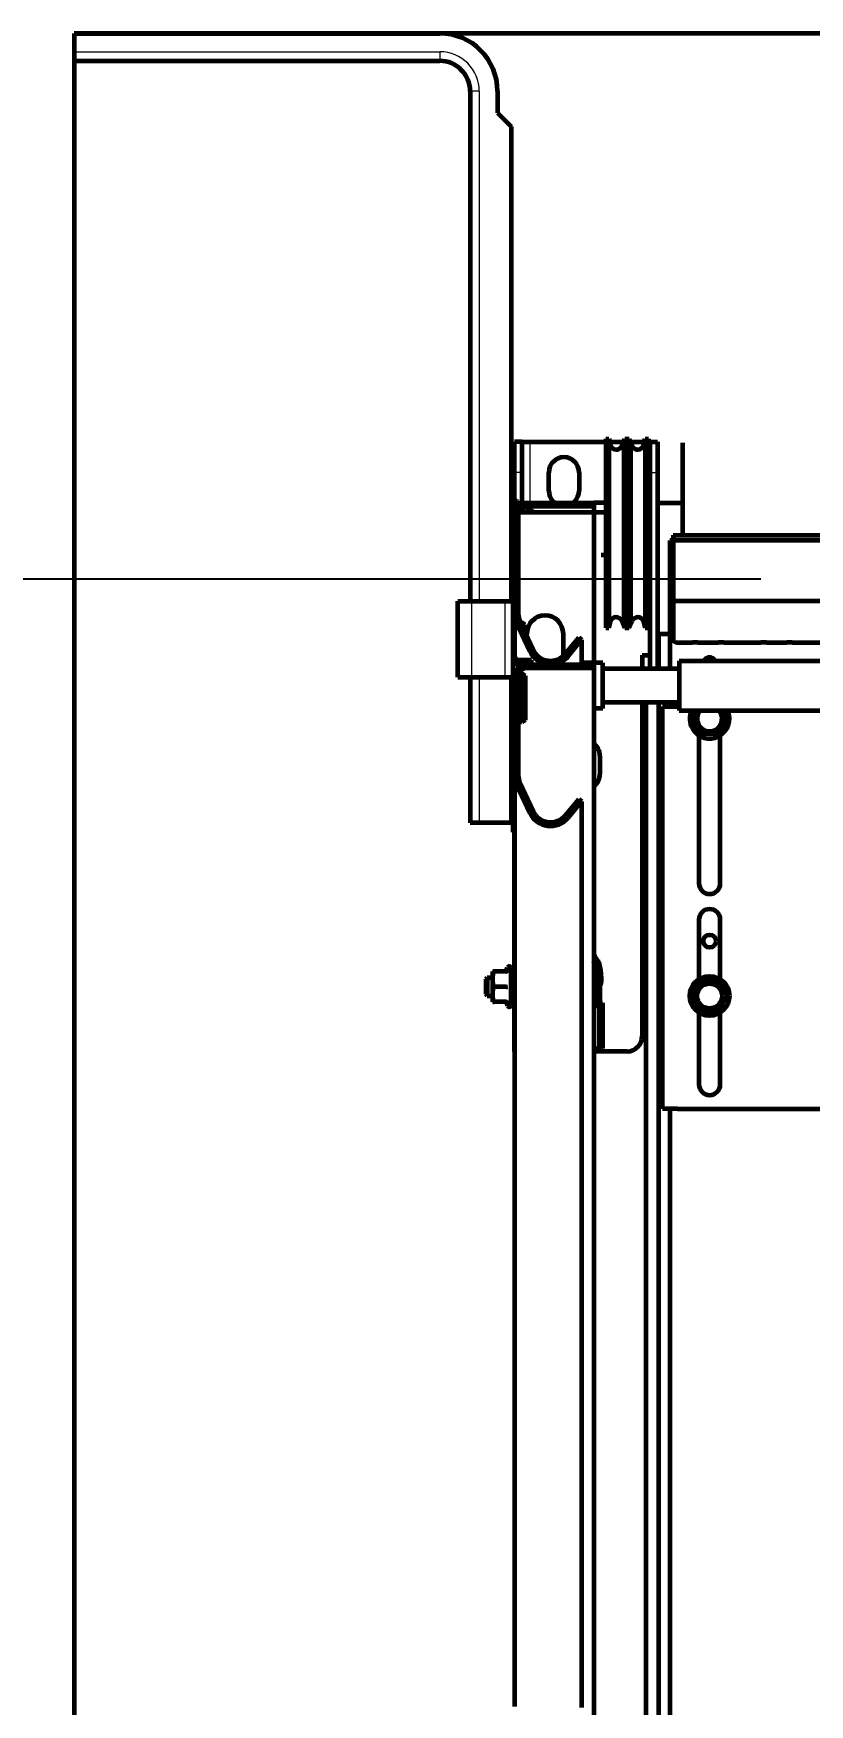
# Model space of a CAD drawing. Header units: millimetres. Extents: x 0 to 840, y 0 to 594.
# Drawn here: x 50.47 to 67.46, y 523.9 to 560.46 of the extents above; entities that cross this region are included whole.
import ezdxf

# ---------------------------------------------------------------- set-up
doc = ezdxf.new("R2010")
doc.units = ezdxf.units.MM
doc.linetypes.add('K5LT_BASIC', pattern=[0])
doc.linetypes.add('K5LT_THIN', pattern=[0])
doc.layers.add('Системный слой', color=7, linetype='Continuous')
doc.styles.add('KDIMTEXTSTYLE', font='GOST_AU.SHX', dxfattribs={"width": 0.96, "oblique": 15, "height": 5})
doc.dimstyles.new('KDIMSTYLE (0.07)', dxfattribs={"dimtxt": 5, "dimasz": 1, "dimexe": 2, "dimexo": 0, "dimgap": 1, "dimtad": 1, "dimlfac": 15, "dimtxsty": 'KDIMTEXTSTYLE', "dimsah": 1, "dimcen": 0, "dimdle": 1, "dimadec": 0, "dimazin": 0, "dimtfac": 0.667, "dimtmove": 0, "dimatfit": 3, "dimfxl": 1, "dimtvp": 1, "dimtolj": 1, "dimtzin": 0, "dimarcsym": 0})

# ---------------------------------------------------------------- blocks, each defined once
blk = doc.blocks.new('U0')
at = {"layer": 'Системный слой', "color": 5, "linetype": 'K5LT_BASIC', "lineweight": 60, "true_color": 0x0000ff}
for p, q in [((246.109, 560.464), (51.363, 560.464)), ((51.363, 560.464), (51.363, 411.478))]:
    blk.add_line(p, q, dxfattribs=at)
blk = doc.blocks.new('KDIMARROW_01')
at = {"layer": 'Системный слой'}
blk.add_hatch(color=0, dxfattribs=at).paths.add_polyline_path([(0, 0), (-5, 0.658), (-4.5, 0), (-5, -0.658)])
at = {"layer": 'Системный слой', "color": 0, "linetype": 'K5LT_THIN', "lineweight": 18}
for p, q in [((-4.5, 0), (-5, 0.658)), ((-5, 0.658), (0, 0)), ((0, 0), (-5, -0.658)), ((-5, -0.658), (-4.5, 0)), ((0, 0), (-1, 0))]:
    blk.add_line(p, q, dxfattribs=at)

msp = doc.modelspace()

# ---------------------------------------------------------------- linework, layer by layer
at = {"layer": 'Системный слой', "color": 5, "linetype": 'K5LT_BASIC', "lineweight": 60, "true_color": 0x0000ff}
for p, q in [((51.36305, 560.46446), (51.36305, 560.06446)), ((51.36305, 560.46446), (59.36305, 560.46446)), ((51.36305, 560.06446), (51.36305, 559.86446)), ((51.36305, 559.86446), (59.36305, 559.86446)), ((60.02971, 559.19779), (60.02971, 551.11693)), ((60.02971, 559.19779), (60.02971, 551.11693)), ((60.62971, 559.19779), (60.62971, 558.72629)), ((60.62971, 558.72629), (60.92971, 558.42629)), ((60.92971, 558.42629), (60.92971, 551.27203)), ((61.00305, 550.85986), (61.00305, 551.52653)), ((61.16971, 551.52653), (61.00305, 551.52653)), ((61.16971, 550.85986), (61.16971, 551.52653)), ((61.16971, 551.52653), (61.33638, 551.52653)), ((61.33638, 551.52653), (62.99571, 551.52653)), ((62.99571, 551.59319), (63.06218, 551.59319)), ((62.99571, 551.59319), (62.99571, 550.81208)), ((63.06218, 551.59319), (63.10072, 551.45664)), ((63.06218, 551.59319), (63.06218, 550.82138)), ((63.08099, 551.52653), (63.38597, 551.52653)), ((63.35291, 551.44352), (63.41253, 551.59319)), ((63.41253, 551.59319), (63.51222, 551.59319)), ((63.41253, 551.59319), (63.41253, 550.86959)), ((63.51222, 551.59319), (63.57184, 551.44352)), ((63.51222, 551.59319), (63.51222, 550.88308)), ((63.53877, 551.52653), (63.79571, 551.52653)), ((63.79571, 551.52653), (63.84375, 551.52653)), ((63.82403, 551.45664), (63.86257, 551.59319)), ((63.86257, 551.59319), (63.92904, 551.59319)), ((63.86257, 551.59319), (63.86257, 550.9297)), ((63.92904, 551.59319), (63.92904, 550.93841)), ((63.92904, 551.52653), (63.96237, 551.52653)), ((63.96237, 551.52653), (64.12904, 551.52653)), ((63.96237, 551.52653), (63.96237, 550.94276)), ((64.12904, 551.52653), (64.12904, 550.96436)), ((64.68356, 551.11788), (64.68356, 551.50454)), ((60.02971, 551.11693), (60.02971, 548.04735)), ((60.02971, 551.11693), (60.02971, 548.04735)), ((60.92971, 551.27203), (60.92971, 548.04735)), ((60.96305, 550.98246), (60.96305, 550.55325)), ((64.68356, 550.97788), (64.68356, 551.11788)), ((64.68356, 549.48946), (64.68356, 550.97788)), ((60.96305, 550.64913), (60.92971, 550.64913)), ((61.00305, 550.19319), (61.00305, 550.85986)), ((61.16971, 550.19319), (61.16971, 550.85986)), ((61.74871, 550.62873), (61.74871, 550.85986)), ((61.74871, 550.45986), (61.74871, 550.62873)), ((62.41537, 550.85986), (62.41537, 550.72894)), ((62.41537, 550.72894), (62.41537, 550.45986)), ((62.99571, 550.81208), (62.99571, 547.45986)), ((63.06218, 550.82138), (63.06218, 547.45986)), ((63.41253, 550.86959), (63.41253, 547.45986)), ((63.51222, 550.88308), (63.51222, 547.45986)), ((63.86257, 550.9297), (63.86257, 547.45986)), ((63.92904, 550.93841), (63.92904, 547.45986)), ((63.96237, 550.94276), (63.96237, 550.85986)), ((63.96237, 550.85986), (63.96237, 548.83686)), ((64.12904, 550.96436), (64.12904, 550.85986)), ((64.12904, 550.85986), (64.12904, 546.56284)), ((60.92971, 550.23113), (60.99638, 550.23113)), ((60.99638, 549.96446), (60.92971, 549.96446)), ((60.96305, 549.93113), (60.96305, 543.53113)), ((60.99638, 550.23113), (61.05638, 550.23113)), ((60.99638, 550.03113), (60.99638, 549.93113)), ((61.00305, 550.19319), (61.16971, 550.19319)), ((61.00305, 550.19319), (61.00305, 546.68487)), ((61.02971, 550.14168), (61.02971, 550.20446)), ((61.03804, 550.23113), (61.04085, 550.23113)), ((61.04402, 550.23113), (61.04951, 550.23113)), ((61.05111, 550.23113), (61.05187, 550.23113)), ((61.05638, 550.23113), (61.05248, 550.23113)), ((61.05638, 550.23113), (61.06305, 550.23113)), ((61.08305, 549.92653), (61.08305, 547.76332)), ((61.08531, 550.23113), (61.0914, 550.23113)), ((61.09536, 549.99319), (62.99571, 549.99319)), ((61.16971, 550.17373), (61.16971, 550.19319)), ((61.16971, 550.19319), (61.26971, 550.19319)), ((61.26971, 550.19319), (62.73638, 550.19319)), ((62.73638, 550.11319), (61.26971, 550.11319)), ((61.33638, 550.05214), (61.41974, 549.99319)), ((62.73638, 550.19319), (62.73638, 550.11319)), ((62.99571, 550.19319), (62.73638, 550.19319)), ((62.73638, 550.11319), (62.73638, 549.67428)), ((64.12904, 550.19319), (64.66237, 550.19319)), ((60.92971, 549.86446), (60.96305, 549.86446)), ((62.73638, 549.67428), (62.73638, 549.38593)), ((62.73638, 549.38593), (62.73638, 546.74577)), ((64.41987, 549.3728), (64.40262, 549.3728)), ((64.40262, 549.3728), (64.40262, 547.3538)), ((64.41987, 549.3728), (64.4576, 549.3728)), ((64.42167, 549.37278), (64.41987, 549.3728)), ((64.43595, 549.17892), (64.43595, 549.36633)), ((64.43595, 549.17892), (64.43595, 547.86726)), ((64.46929, 549.48946), (148.73595, 549.48946)), ((64.46929, 549.48946), (64.46929, 549.36849)), ((64.46929, 549.36849), (64.46929, 548.04279)), ((148.73595, 549.36849), (64.46929, 549.36849)), ((62.90022, 549.05986), (62.99571, 549.05986)), ((63.96237, 548.83686), (63.96237, 548.50353)), ((63.96237, 548.50353), (63.96237, 547.19319)), ((59.76305, 546.38068), (59.76305, 548.04735)), ((59.76305, 548.04735), (60.06305, 548.04735)), ((60.06305, 548.04735), (60.79638, 548.04735)), ((60.79638, 548.04735), (60.96305, 548.04735)), ((148.73595, 548.04279), (64.46929, 548.04279)), ((64.46929, 548.04279), (64.46929, 547.78164)), ((64.43595, 547.85599), (64.43595, 547.86726)), ((64.43595, 547.85599), (64.43595, 547.60052)), ((64.46929, 547.78164), (64.46929, 547.51852)), ((61.33474, 546.94855), (61.04677, 547.56609)), ((61.11927, 547.5999), (61.40724, 546.98236)), ((61.13289, 547.5707), (61.15971, 547.5742)), ((61.23638, 547.5242), (61.15971, 547.5742)), ((61.15971, 547.5742), (61.15971, 547.51318)), ((61.23638, 547.5242), (61.23638, 547.34877)), ((61.23638, 547.40855), (61.24305, 547.40855)), ((61.23638, 547.408), (61.24305, 547.408)), ((61.23638, 547.40681), (61.24305, 547.40681)), ((61.23638, 547.40328), (61.24305, 547.40328)), ((61.23638, 547.40139), (61.24305, 547.40139)), ((61.23638, 547.39509), (61.24305, 547.39509)), ((61.23638, 547.37746), (61.24305, 547.37746)), ((61.24305, 547.408), (61.24305, 547.40855)), ((61.24305, 547.40681), (61.24305, 547.408)), ((61.24305, 547.40328), (61.24305, 547.40681)), ((61.24305, 547.40139), (61.24305, 547.40328)), ((61.24305, 547.39509), (61.24305, 547.40139)), ((61.24305, 547.39254), (61.24305, 547.39509)), ((61.24305, 547.39118), (61.24305, 547.39254)), ((61.24305, 547.37746), (61.24305, 547.39118)), ((61.24305, 547.33447), (61.24305, 547.37746)), ((61.26929, 547.2782), (61.26929, 547.32951)), ((62.06929, 546.84807), (62.06929, 547.32951)), ((62.99571, 547.45986), (63.06218, 547.45986)), ((63.06218, 547.45986), (63.10072, 547.59641)), ((63.35291, 547.60954), (63.41253, 547.45986)), ((63.41253, 547.45986), (63.51222, 547.45986)), ((63.51222, 547.45986), (63.57184, 547.60954)), ((63.82403, 547.59641), (63.86257, 547.45986)), ((63.86257, 547.45986), (63.92904, 547.45986)), ((63.96237, 547.50353), (63.96237, 546.56284)), ((64.15418, 547.32653), (64.15418, 546.56284)), ((64.15418, 547.32653), (64.40262, 547.32653)), ((64.40262, 547.3374), (64.40262, 547.3538)), ((64.43666, 547.3374), (64.40262, 547.3374)), ((64.40262, 547.3374), (64.40262, 546.56284)), ((64.43595, 547.45185), (64.43595, 547.60052)), ((64.43595, 547.3374), (64.43595, 547.3538)), ((64.43666, 547.3374), (64.43666, 547.2728)), ((64.46929, 547.51852), (64.46929, 547.2554)), ((62.10963, 546.88989), (62.40843, 547.24599)), ((62.46971, 547.19456), (62.17091, 546.83847)), ((62.40843, 547.24599), (62.46971, 547.19456)), ((62.46971, 547.19456), (62.46971, 546.80005)), ((64.46929, 547.2554), (64.46929, 547.18565)), ((64.57028, 547.13947), (64.89596, 547.13947)), ((64.96447, 547.13947), (64.89596, 547.13947)), ((65.01585, 547.13947), (64.96447, 547.13947)), ((65.01585, 547.13947), (65.4625, 547.13947)), ((65.51413, 547.13947), (65.4625, 547.13947)), ((65.58297, 547.13947), (65.51413, 547.13947)), ((65.58297, 547.13947), (66.39331, 547.13947)), ((66.46181, 547.13947), (66.39331, 547.13947)), ((66.5132, 547.13947), (66.46181, 547.13947)), ((66.5132, 547.13947), (66.95984, 547.13947)), ((67.01148, 547.13947), (66.95984, 547.13947)), ((67.08032, 547.13947), (67.01148, 547.13947)), ((67.08032, 547.13947), (69.03595, 547.13947)), ((61.09638, 546.65986), (61.09638, 546.75319)), ((61.36971, 546.75319), (61.09638, 546.75319)), ((61.26971, 546.65986), (61.09638, 546.65986)), ((61.26971, 546.65986), (62.73638, 546.65986)), ((62.73638, 546.57986), (61.26971, 546.57986)), ((61.36971, 546.65986), (61.36971, 546.75319)), ((62.46971, 546.80005), (62.46971, 546.65986)), ((62.93595, 546.69618), (62.46971, 546.69618)), ((62.73638, 546.74577), (62.73638, 546.69618)), ((62.73638, 546.65986), (62.73638, 546.57986)), ((62.73638, 546.57986), (62.73638, 523.94504)), ((62.93595, 546.278), (62.93595, 546.69618)), ((63.79571, 546.85986), (63.96237, 546.86168)), ((63.79571, 546.85986), (63.79571, 546.56284)), ((64.60262, 546.73951), (64.60262, 545.65284)), ((64.60262, 546.73951), (68.93595, 546.73951)), ((59.76305, 546.38068), (60.06305, 546.38068)), ((60.02971, 546.38068), (60.02971, 543.19779)), ((60.02971, 546.38068), (60.02971, 543.19779)), ((60.06305, 546.38068), (60.79638, 546.38068)), ((60.79638, 546.38068), (60.96305, 546.38068)), ((60.92971, 546.38068), (60.92971, 543.19779)), ((61.00305, 544.22998), (61.00305, 546.39319)), ((61.08305, 546.39319), (61.08305, 544.22998)), ((61.08454, 546.41672), (61.15971, 546.42653)), ((61.09224, 546.45106), (61.15971, 546.45986)), ((61.23638, 546.40986), (61.15971, 546.45986)), ((61.15971, 546.45986), (61.15971, 546.42653)), ((61.23638, 546.37653), (61.15971, 546.42653)), ((61.15971, 546.42653), (61.15971, 545.90986)), ((61.23638, 546.40986), (61.23638, 546.37653)), ((61.23638, 546.37653), (61.23638, 545.90986)), ((61.23638, 546.28293), (61.24305, 546.28293)), ((61.23638, 546.28172), (61.24305, 546.28172)), ((61.23638, 546.28027), (61.24305, 546.28027)), ((61.23638, 546.27648), (61.24305, 546.27648)), ((61.23638, 546.27464), (61.24305, 546.27464)), ((61.23638, 546.269), (61.24305, 546.269)), ((61.23638, 546.26635), (61.24305, 546.26635)), ((61.23638, 546.24959), (61.24305, 546.24959)), ((61.23638, 546.24838), (61.24305, 546.24838)), ((61.23638, 546.24694), (61.24305, 546.24694)), ((61.23638, 546.24315), (61.24305, 546.24315)), ((61.23638, 546.2413), (61.24305, 546.2413)), ((61.23638, 546.23566), (61.24305, 546.23566)), ((61.23638, 546.23301), (61.24305, 546.23301)), ((61.24305, 546.28172), (61.24305, 546.28293)), ((61.24305, 546.28027), (61.24305, 546.28172)), ((61.24305, 546.27648), (61.24305, 546.28027)), ((61.24305, 546.27464), (61.24305, 546.27648)), ((61.24305, 546.269), (61.24305, 546.27464)), ((61.24305, 546.26703), (61.24305, 546.269)), ((61.24305, 546.26635), (61.24305, 546.26703)), ((61.24305, 546.24959), (61.24305, 546.26635)), ((61.24305, 546.24838), (61.24305, 546.24959)), ((61.24305, 546.24694), (61.24305, 546.24838)), ((61.24305, 546.24315), (61.24305, 546.24694)), ((61.24305, 546.2413), (61.24305, 546.24315)), ((61.24305, 546.23566), (61.24305, 546.2413)), ((61.24305, 546.2337), (61.24305, 546.23566)), ((61.24305, 546.23301), (61.24305, 546.2337)), ((61.24305, 546.15081), (61.24305, 546.23301)), ((64.60262, 546.56284), (62.93595, 546.56284)), ((62.93595, 545.69618), (62.93595, 546.278)), ((61.15971, 545.90986), (61.15971, 545.39319)), ((61.23638, 546.15081), (61.24305, 546.15081)), ((61.23638, 546.14961), (61.24305, 546.14961)), ((61.23638, 546.14816), (61.24305, 546.14816)), ((61.23638, 546.14437), (61.24305, 546.14437)), ((61.23638, 546.14252), (61.24305, 546.14252)), ((61.23638, 546.13689), (61.24305, 546.13689)), ((61.23638, 546.13423), (61.24305, 546.13423)), ((61.23638, 546.03616), (61.24305, 546.03616)), ((61.23638, 546.03496), (61.24305, 546.03496)), ((61.23638, 546.03351), (61.24305, 546.03351)), ((61.23638, 546.02972), (61.24305, 546.02972)), ((61.23638, 546.02787), (61.24305, 546.02787)), ((61.23638, 546.02223), (61.24305, 546.02223)), ((61.23638, 546.01958), (61.24305, 546.01958)), ((61.23638, 545.90986), (61.23638, 545.44319)), ((61.24305, 546.14961), (61.24305, 546.15081)), ((61.24305, 546.14816), (61.24305, 546.14961)), ((61.24305, 546.14437), (61.24305, 546.14816)), ((61.24305, 546.14252), (61.24305, 546.14437)), ((61.24305, 546.13689), (61.24305, 546.14252)), ((61.24305, 546.13492), (61.24305, 546.13689)), ((61.24305, 546.13423), (61.24305, 546.13492)), ((61.24305, 546.03616), (61.24305, 546.13423)), ((61.24305, 546.03496), (61.24305, 546.03616)), ((61.24305, 546.03351), (61.24305, 546.03496)), ((61.24305, 546.02972), (61.24305, 546.03351)), ((61.24305, 546.02787), (61.24305, 546.02972)), ((61.24305, 546.02223), (61.24305, 546.02787)), ((61.24305, 546.02027), (61.24305, 546.02223)), ((61.24305, 546.01958), (61.24305, 546.02027)), ((62.93595, 545.69618), (62.73638, 545.69618)), ((64.60262, 545.82951), (62.93595, 545.82951)), ((63.79571, 545.82951), (63.79571, 538.52653)), ((63.87945, 513.28472), (63.87945, 545.82951)), ((64.15418, 545.82951), (64.15418, 513.28472)), ((64.23595, 545.73947), (64.53595, 545.73947)), ((64.23595, 536.93947), (64.23595, 545.73947)), ((64.40262, 545.82951), (64.40262, 545.73947)), ((64.60262, 545.65284), (68.93595, 545.65284)), ((64.88439, 545.4728), (64.98833, 545.65284)), ((65.55024, 545.65284), (65.65419, 545.4728)), ((61.08305, 545.40319), (61.15971, 545.39319)), ((61.23638, 545.44319), (61.15971, 545.39319)), ((65.07684, 545.13947), (64.88439, 545.4728)), ((65.46174, 545.13947), (65.07684, 545.13947)), ((65.46174, 545.13947), (65.65419, 545.4728)), ((65.03595, 545.10765), (65.03595, 541.8728)), ((65.50262, 541.8728), (65.50262, 545.10765)), ((62.8687, 544.65986), (62.8687, 544.25986)), ((61.00305, 544.22998), (61.00305, 523.86303)), ((61.00305, 542.21275), (61.00305, 544.22998)), ((61.33474, 543.41522), (61.04677, 544.03276)), ((61.11927, 544.06657), (61.40724, 543.44903)), ((62.10963, 543.35656), (62.40843, 543.71265)), ((62.46971, 543.66123), (62.17091, 543.30513)), ((62.40843, 543.71265), (62.46971, 543.66123)), ((62.46971, 543.66123), (62.46971, 523.84318)), ((60.96971, 542.99135), (60.96971, 543.53113)), ((60.22971, 543.19779), (60.02971, 543.19779)), ((60.92971, 543.19779), (60.22971, 543.19779)), ((61.00305, 542.80414), (61.00305, 542.80413)), ((61.00305, 538.19319), (61.00305, 542.21275)), ((61.00305, 542.20156), (61.00305, 542.21275)), ((65.03595, 541.0728), (65.03595, 539.77128)), ((65.50262, 539.77128), (65.50262, 541.0728)), ((60.8247, 539.96074), (60.84971, 540.02946)), ((60.92305, 540.01653), (60.92305, 539.25768)), ((61.00305, 540.13747), (61.00305, 540.13746)), ((62.81658, 540.16251), (62.84672, 540.16251)), ((60.36971, 539.77653), (60.40305, 539.80986)), ((60.36971, 539.77653), (60.36971, 539.60986)), ((60.40305, 539.80986), (60.40305, 539.60986)), ((60.40305, 539.80986), (60.52305, 539.80986)), ((60.55282, 539.94319), (60.52305, 539.94319)), ((60.52305, 539.77653), (60.52305, 539.94319)), ((60.52305, 539.44319), (60.52305, 539.77653)), ((60.81719, 539.94319), (60.55282, 539.94319)), ((60.92305, 539.80986), (61.00305, 539.80986)), ((62.78057, 539.19319), (62.78057, 539.85986)), ((62.7817, 539.89319), (62.7817, 539.85986)), ((62.7817, 539.32653), (62.7817, 539.85986)), ((62.86583, 539.89319), (62.86583, 539.32653)), ((62.86583, 539.6661), (62.89822, 539.6661)), ((64.88439, 539.40613), (65.07684, 539.73947)), ((65.07684, 539.73947), (65.46174, 539.73947)), ((65.46174, 539.73947), (65.65419, 539.40613)), ((60.36971, 539.60986), (60.36971, 539.44319)), ((60.36971, 539.44319), (60.40305, 539.40986)), ((60.40305, 539.60986), (60.40305, 539.40986)), ((60.40305, 539.40986), (60.52305, 539.40986)), ((60.52305, 539.27653), (60.52305, 539.44319)), ((60.52305, 539.27653), (60.55282, 539.27653)), ((60.81719, 539.60986), (60.55282, 539.60986)), ((60.81719, 539.27653), (60.55282, 539.27653)), ((60.81719, 539.27653), (60.81719, 539.27653)), ((60.92305, 539.40986), (61.00305, 539.40986)), ((62.78057, 539.32653), (62.7817, 539.32653)), ((62.7817, 539.32653), (62.86583, 539.32653)), ((62.8687, 539.63054), (62.8687, 539.25986)), ((65.07684, 539.0728), (64.88439, 539.40613)), ((65.46174, 539.0728), (65.65419, 539.40613)), ((60.8247, 539.25898), (60.84971, 539.19026)), ((60.92305, 539.25768), (60.92305, 539.20319)), ((62.78057, 539.25986), (62.8494, 539.25986)), ((62.78057, 539.19319), (62.8494, 539.19319)), ((62.8494, 539.25986), (62.8494, 538.25986)), ((62.8494, 539.25986), (62.92588, 539.25986)), ((62.8494, 539.19319), (62.8494, 538.25986)), ((62.92588, 539.25986), (62.92588, 538.25986)), ((65.03595, 539.04099), (65.03595, 537.4728)), ((65.46174, 539.0728), (65.07684, 539.0728)), ((65.50262, 537.4728), (65.50262, 539.04099)), ((62.73638, 538.25986), (62.8494, 538.25986)), ((63.46237, 538.19319), (62.73638, 538.19319)), ((62.8494, 538.25986), (62.92588, 538.25986)), ((64.56929, 536.93947), (64.23595, 536.93947)), ((64.40262, 536.93947), (64.40262, 515.00847)), ((64.56929, 536.93947), (68.46929, 536.93947)), ((62.73638, 523.94504), (62.73638, 514.44705))]:
    msp.add_line(p, q, dxfattribs=at)
at = {"layer": 'Системный слой', "color": 7, "linetype": 'K5LT_THIN', "lineweight": 18}
for p, q in [((51.36305, 560.06446), (59.36305, 560.06446)), ((59.36305, 560.06446), (59.36305, 559.86446)), ((60.22971, 559.19779), (60.02971, 559.19779)), ((60.22971, 559.19779), (60.22971, 551.15242)), ((61.33638, 551.52653), (61.33638, 550.56408)), ((63.10072, 551.45664), (63.10072, 550.82674)), ((63.35291, 551.44352), (63.35291, 550.86147)), ((63.57184, 551.44352), (63.57184, 550.8911)), ((63.79571, 551.40467), (63.79571, 551.52653)), ((63.82403, 551.45664), (63.82403, 550.92463)), ((60.22971, 551.15242), (60.22971, 548.04735)), ((63.96237, 551.00128), (63.92904, 551.00128)), ((61.16971, 550.85986), (61.00305, 550.85986)), ((63.10072, 550.82674), (63.10072, 547.59641)), ((63.35291, 550.86147), (63.35291, 547.60954)), ((63.57184, 550.8911), (63.57184, 547.60954)), ((63.82403, 550.92463), (63.82403, 547.59641)), ((63.96237, 550.71844), (63.92904, 550.71844)), ((63.96237, 550.85986), (64.12904, 550.85986)), ((61.33638, 550.56408), (61.33638, 550.05214)), ((60.99638, 550.19779), (60.92971, 550.19779)), ((60.99638, 550.16562), (60.92971, 550.16562)), ((60.92971, 550.00454), (60.99638, 550.00454)), ((60.99638, 550.19779), (60.99638, 550.23113)), ((60.99638, 550.16562), (60.99638, 550.19779)), ((60.99638, 550.03113), (60.99638, 550.16562)), ((61.06305, 550.20446), (61.02971, 550.20446)), ((61.06305, 550.23113), (61.06305, 550.20446)), ((61.06305, 550.20446), (61.06305, 550.1802)), ((60.92971, 549.81153), (60.96305, 549.81153)), ((60.06305, 546.38068), (60.06305, 548.04735)), ((60.79638, 546.38068), (60.79638, 548.04735)), ((60.22971, 546.38068), (60.22971, 543.19779))]:
    msp.add_line(p, q, dxfattribs=at)
at = {"layer": 'Системный слой', "color": 5, "linetype": 'K5LT_BASIC', "lineweight": 60, "true_color": 0x0000ff}
for centre, radius in [((65.26929, 540.60613), 0.14), ((65.26929, 539.40613), 0.43333), ((65.26929, 539.40613), 0.29667), ((65.26929, 539.40613), 0.28333), ((65.26929, 539.40613), 0.2744)]:
    msp.add_circle(centre, radius, dxfattribs=at)
for centre, radius, start, end in [((59.36305, 559.19779), 1.26667, 0, 90), ((59.36305, 559.19779), 0.66667, 0, 90), ((61.15399, 560.95233), 1.84507, 222.333811, 226.489571), ((63.22904, 551.49286), 0.13333, 195.76126, 338.280824), ((63.69571, 551.49286), 0.13333, 201.719176, 344.23874), ((62.08204, 550.85986), 0.33333, 0, 180), ((62.08204, 550.45986), 0.33333, 180, 0), ((63.79571, 550.43225), 0.16667, 323.130102, 0), ((61.26971, 549.92653), 0.26667, 90, 180), ((61.05638, 550.20446), 0.02667, 90, 180), ((61.26971, 549.92653), 0.18667, 90, 180), ((63.79571, 548.6208), 0.16667, 0, 36.869898), ((61.46971, 547.76332), 0.46667, 180, 205), ((61.46971, 547.76332), 0.38667, 180, 205), ((61.66929, 547.32951), 0.4, 0, 180), ((63.22904, 547.56019), 0.13333, 21.719176, 164.23874), ((63.69571, 547.56019), 0.13333, 15.76126, 158.280824), ((61.78789, 547.15986), 0.5, 205, 320), ((61.78789, 547.15986), 0.42, 205, 320), ((61.09638, 546.84653), 0.09333, 180, 270), ((61.09638, 546.84653), 0.18667, 240, 270), ((61.26971, 546.39319), 0.26667, 90, 180), ((61.26971, 546.39319), 0.18667, 90, 180), ((65.26929, 546.6728), 0.14, 90, 151.544365), ((65.26929, 546.6728), 0.14, 28.455727, 90), ((64.53595, 545.80613), 0.06667, 270, 300), ((64.53595, 545.80613), 0.06667, 300, 0), ((65.26929, 545.4728), 0.43333, 155.450515, 210), ((65.26929, 545.4728), 0.43333, 210, 24.549485), ((65.26929, 545.4728), 0.29667, 142.635793, 300), ((65.26929, 545.4728), 0.28333, 140.547487, 300), ((65.26929, 545.4728), 0.2744, 138.995243, 300), ((65.26929, 545.4728), 0.2744, 300, 41.004757), ((65.26929, 545.4728), 0.28333, 300, 39.452513), ((65.26929, 545.4728), 0.29667, 300, 37.364207), ((62.53536, 544.65986), 0.33333, 0, 52.911127), ((61.46971, 544.22998), 0.46667, 180, 205), ((61.46971, 544.22998), 0.38667, 180, 205), ((62.53536, 544.25986), 0.33333, 307.088873, 0), ((61.78789, 543.62653), 0.5, 205, 320), ((61.78789, 543.62653), 0.42, 205, 320), ((65.26929, 541.8728), 0.23333, 180, 0), ((65.26929, 541.0728), 0.23333, 0, 180), ((60.88524, 540.01653), 0.03781, 0, 160), ((60.88524, 539.20319), 0.03781, 200, 0), ((63.46237, 538.52653), 0.33333, 270, 0), ((65.26929, 537.4728), 0.23333, 180, 0)]:
    msp.add_arc(centre, radius, start, end, dxfattribs=at)
at = {"layer": 'Системный слой', "color": 7, "linetype": 'K5LT_THIN', "lineweight": 18}
msp.add_arc((59.36305, 559.19779), 0.86667, 0, 90, dxfattribs=at)
at = {"layer": 'Системный слой', "color": 5, "linetype": 'K5LT_BASIC', "lineweight": 60, "true_color": 0x0000ff}
for centre, major_axis, ratio, start_param, end_param in [((63.79571, 551.13955), (0.15398, 0.15398), 0.41421356, 5.89048623, 6.53398733), ((63.79571, 550.58017), (-0.15398, 0.15398), 0.41421356, 2.89079063, 3.53429174), ((61.33638, 549.93429), (0.15398, -0.15398), 0.41421356, 1.96349541, 3.95844991), ((64.57028, 547.2728), (0, -0.13333), 0.99996192, 5.87163315, 6.28318531), ((62.34703, 539.89319), (0, 0.63333), 0.81915204, 4.71238898, 5.43439138), ((62.26291, 539.89319), (0, -0.63333), 0.81915204, 1.57079633, 1.99190282), ((62.12525, 539.85986), (0, -0.8), 0.81915204, 1.57079633, 1.94013383)]:
    msp.add_ellipse(centre, major_axis=major_axis, ratio=ratio, start_param=start_param, end_param=end_param, dxfattribs=at)
at = {"layer": 'Системный слой', "color": 7, "linetype": 'K5LT_THIN', "lineweight": 18}
msp.add_ellipse((60.99638, 550.13346), major_axis=(0.03333, 0), ratio=0.96503823, start_param=0.21958892, end_param=1.57079633, dxfattribs=at)
at = {"layer": 'Системный слой', "color": 5, "linetype": 'K5LT_BASIC', "lineweight": 60, "true_color": 0x0000ff}
for points, knots in [([(61.02971, 550.20446), (61.02971, 550.20462), (61.02938, 550.20495), (61.02809, 550.2056), (61.02636, 550.20636), (61.02427, 550.20732), (61.0211, 550.20892), (61.01761, 550.21105), (61.01431, 550.21372), (61.01197, 550.21593), (61.00973, 550.21835), (61.00756, 550.22096), (61.00549, 550.22357), (61.00354, 550.22602), (61.00172, 550.2281), (60.99995, 550.22976), (60.99818, 550.23086), (60.99699, 550.23113), (60.99638, 550.23113)], [0, 0, 0, 0, 1.41326651, 2.63263625, 3.66370706, 4.71631786, 5.77153291, 7.7585785, 8.70535919, 9.63840515, 10.65373014, 11.70284734, 12.84973355, 14.01407739, 15.20016311, 16.36882861, 17.64304822, 19, 19, 19, 19]), ([(64.43595, 549.36633), (64.43595, 549.36688), (64.43579, 549.36791), (64.43508, 549.36924), (64.4339, 549.37033), (64.4323, 549.3712), (64.4304, 549.37183), (64.42835, 549.37225), (64.42638, 549.37251), (64.4246, 549.37266), (64.42308, 549.37274), (64.42211, 549.37277), (64.42167, 549.37278)], [0, 0, 0, 0, 0.12886993, 0.2578325, 0.38685739, 0.51095463, 0.6302732, 0.73362184, 0.82573039, 0.8951139, 0.95319901, 1, 1, 1, 1]), ([(64.4576, 549.3728), (64.45934, 549.3728), (64.4623, 549.37261), (64.4655, 549.3718), (64.46751, 549.37063), (64.46864, 549.36926), (64.46918, 549.36784), (64.46929, 549.36683), (64.46929, 549.36633)], [0, 0, 0, 0, 0.22037578, 0.42287738, 0.6074703, 0.75622331, 0.88704887, 1, 1, 1, 1]), ([(64.40262, 547.3538), (64.40262, 547.35419), (64.40264, 547.355), (64.40273, 547.35624), (64.40289, 547.35752), (64.40311, 547.35884), (64.40339, 547.36021), (64.40374, 547.36162), (64.40415, 547.36308), (64.40462, 547.36458), (64.40517, 547.36613), (64.40577, 547.36772), (64.40645, 547.36937), (64.40721, 547.37107), (64.40803, 547.37283), (64.40892, 547.37463), (64.40989, 547.37648), (64.41092, 547.37837), (64.41201, 547.38029), (64.41317, 547.38225), (64.4144, 547.38425), (64.41571, 547.3863), (64.41708, 547.3884), (64.41854, 547.39055), (64.42006, 547.39274), (64.42113, 547.39421), (64.42167, 547.39496)], [0, 0, 0, 0, 0.03773636, 0.07561166, 0.11362931, 0.15195889, 0.19047786, 0.22947567, 0.26876769, 0.30847811, 0.34834591, 0.38879318, 0.42964929, 0.47119169, 0.51306499, 0.55558395, 0.59838599, 0.64147211, 0.68452339, 0.72796407, 0.77180898, 0.81640455, 0.86137566, 0.9070634, 0.95325196, 1, 1, 1, 1]), ([(64.42167, 547.39496), (64.42283, 547.39656), (64.425, 547.39989), (64.42777, 547.40518), (64.43038, 547.4115), (64.43261, 547.41887), (64.4343, 547.42724), (64.43524, 547.43481), (64.43571, 547.44134), (64.43591, 547.44668), (64.43595, 547.45016), (64.43595, 547.45185)], [0, 0, 0, 0, 0.1051374, 0.21124648, 0.31826138, 0.46637887, 0.61025477, 0.74989207, 0.83920372, 0.92255731, 1, 1, 1, 1]), ([(64.43595, 547.3538), (64.43595, 547.35417), (64.43598, 547.35492), (64.43609, 547.35606), (64.43626, 547.35723), (64.43651, 547.35842), (64.43682, 547.35963), (64.43719, 547.36085), (64.43762, 547.36208), (64.4381, 547.36332), (64.43864, 547.36456), (64.43922, 547.3658), (64.43984, 547.36703), (64.44049, 547.36824), (64.44117, 547.36944), (64.44187, 547.37061), (64.4426, 547.37177), (64.44335, 547.37292), (64.44413, 547.37406), (64.44493, 547.37519), (64.44575, 547.37632), (64.4466, 547.37744), (64.44747, 547.37855), (64.44836, 547.37967), (64.44928, 547.38078), (64.44992, 547.38153), (64.45024, 547.3819)], [0, 0, 0, 0, 0.04764737, 0.09522165, 0.14271673, 0.18997674, 0.23712758, 0.28369222, 0.32986804, 0.37539181, 0.42067917, 0.46497854, 0.50845579, 0.5504521, 0.59174785, 0.63161404, 0.67067491, 0.70874924, 0.74663943, 0.78391835, 0.82075974, 0.856977, 0.89303526, 0.92878071, 0.96442957, 1, 1, 1, 1]), ([(64.45024, 547.3819), (64.45075, 547.3825), (64.45179, 547.38375), (64.45332, 547.38575), (64.45472, 547.38774), (64.45587, 547.38952), (64.45669, 547.39088), (64.45733, 547.39197), (64.45795, 547.39308), (64.45864, 547.39437), (64.45939, 547.39587), (64.46009, 547.39733), (64.46072, 547.39875), (64.46132, 547.40014), (64.46191, 547.40163), (64.46251, 547.40323), (64.46311, 547.40492), (64.46371, 547.40674), (64.46429, 547.40863), (64.46487, 547.41071), (64.46546, 547.41304), (64.46622, 547.41633), (64.46714, 547.42113), (64.46806, 547.42753), (64.46871, 547.43438), (64.46905, 547.44024), (64.46921, 547.44477), (64.46927, 547.44839), (64.46929, 547.45073), (64.46929, 547.45185)], [0, 0, 0, 0, 0.03417922, 0.07127391, 0.1101489, 0.14112106, 0.16391623, 0.17994393, 0.19625499, 0.21961458, 0.24391811, 0.26919569, 0.28968241, 0.3111878, 0.33440755, 0.3583458, 0.38410624, 0.41096403, 0.43922077, 0.46776864, 0.50140031, 0.5398131, 0.60733199, 0.7010577, 0.79721019, 0.87162912, 0.91845645, 0.96128168, 1, 1, 1, 1]), ([(64.51694, 547.1506), (64.51615, 547.15095), (64.51447, 547.1517), (64.51185, 547.15294), (64.50864, 547.15455), (64.50496, 547.15653), (64.50093, 547.15889), (64.49714, 547.16128), (64.49367, 547.16364), (64.49058, 547.16587), (64.48795, 547.16789), (64.48567, 547.16971), (64.48365, 547.17139), (64.48103, 547.17368), (64.47848, 547.17602), (64.47601, 547.17843), (64.47421, 547.18026), (64.47244, 547.18212), (64.47073, 547.184), (64.46905, 547.1859), (64.46743, 547.18782), (64.46586, 547.18975), (64.46434, 547.19169), (64.46287, 547.19363), (64.46145, 547.19559), (64.45992, 547.19777), (64.4583, 547.20019), (64.4566, 547.20286), (64.4551, 547.20535), (64.45378, 547.20764), (64.45265, 547.2097), (64.45156, 547.21176), (64.45052, 547.2138), (64.44954, 547.21581), (64.44863, 547.21778), (64.44776, 547.21972), (64.44694, 547.22164), (64.44616, 547.22354), (64.44542, 547.22544), (64.44471, 547.22733), (64.44404, 547.22921), (64.44341, 547.23106), (64.44282, 547.23289), (64.44227, 547.23468), (64.44176, 547.23643), (64.44128, 547.23813), (64.44085, 547.23977), (64.44044, 547.24139), (64.44006, 547.24299), (64.4397, 547.2446), (64.43935, 547.24623), (64.43903, 547.24787), (64.43873, 547.2495), (64.43845, 547.25111), (64.4382, 547.25267), (64.43798, 547.25417), (64.43779, 547.25556), (64.43763, 547.25684), (64.43749, 547.258), (64.43737, 547.25914), (64.43725, 547.26031), (64.43713, 547.2616), (64.43702, 547.26306), (64.4369, 547.26473), (64.4368, 547.26659), (64.43672, 547.26858), (64.43667, 547.27065), (64.43666, 547.27208), (64.43666, 547.2728)], [0, 0, 0, 0, 0.01660584, 0.03505163, 0.05534064, 0.08493924, 0.11459251, 0.14421421, 0.17023329, 0.19446177, 0.21687601, 0.23369407, 0.25049744, 0.26727508, 0.30079321, 0.31755578, 0.33430087, 0.35103888, 0.36770921, 0.38432895, 0.40085552, 0.4173371, 0.43365199, 0.44984525, 0.46585546, 0.48179562, 0.50280964, 0.52375413, 0.54464584, 0.56023024, 0.57570388, 0.59088444, 0.60588335, 0.62038729, 0.63453151, 0.64817521, 0.66163733, 0.6749229, 0.68814439, 0.70121756, 0.71426061, 0.72715008, 0.73992894, 0.75252388, 0.76501519, 0.7771961, 0.78910647, 0.80080385, 0.81253409, 0.82440123, 0.83654043, 0.84890581, 0.86142947, 0.87366046, 0.88548831, 0.89636171, 0.90650567, 0.91501116, 0.92264551, 0.9296856, 0.93679438, 0.94438273, 0.95260301, 0.96179331, 0.97147546, 0.98130674, 0.99086836, 1, 1, 1, 1]), ([(62.89822, 539.6661), (62.89844, 539.66955), (62.89887, 539.67658), (62.8995, 539.68811), (62.90003, 539.6989), (62.90045, 539.70891), (62.90075, 539.71681), (62.90111, 539.72763), (62.9014, 539.73891), (62.90163, 539.75156), (62.90175, 539.76256), (62.9018, 539.77619), (62.9017, 539.7922), (62.90136, 539.81056), (62.9008, 539.82811), (62.90005, 539.8447), (62.89919, 539.86013), (62.89813, 539.87567), (62.8969, 539.89109), (62.89552, 539.90622), (62.894, 539.92088), (62.89237, 539.93511), (62.89064, 539.94891), (62.8888, 539.96249), (62.88684, 539.9759), (62.88476, 539.98924), (62.88256, 540.00247), (62.88026, 540.0156), (62.87785, 540.02858), (62.87536, 540.04142), (62.87279, 540.0541), (62.87014, 540.06665), (62.86742, 540.07905), (62.86463, 540.09133), (62.85992, 540.11141), (62.85401, 540.13517), (62.84882, 540.15475), (62.84672, 540.16251)], [0, 0, 0, 0, 0.0213463, 0.04353994, 0.07113434, 0.08780489, 0.10498852, 0.11952804, 0.15401589, 0.17379297, 0.19645401, 0.22077557, 0.25628884, 0.29310963, 0.33123626, 0.36157259, 0.39234637, 0.42337262, 0.45421996, 0.48418083, 0.51342863, 0.54144959, 0.56887916, 0.59565317, 0.62238502, 0.64896386, 0.67541197, 0.70161229, 0.72769389, 0.75344793, 0.77898978, 0.80422585, 0.82936516, 0.85422776, 0.87891007, 0.95184672, 1, 1, 1, 1]), ([(60.52305, 539.77653), (60.52305, 539.77911), (60.52309, 539.78427), (60.5233, 539.79197), (60.52364, 539.79959), (60.5241, 539.80711), (60.52468, 539.81448), (60.52537, 539.8217), (60.52615, 539.82873), (60.52702, 539.8356), (60.52796, 539.84227), (60.52896, 539.84874), (60.53, 539.85492), (60.53108, 539.86085), (60.53233, 539.86737), (60.53403, 539.87557), (60.53652, 539.88663), (60.53977, 539.89968), (60.54333, 539.91268), (60.54647, 539.92329), (60.54951, 539.93311), (60.55153, 539.93934), (60.55282, 539.94319)], [0, 0, 0, 0, 0.04579319, 0.09131773, 0.13652096, 0.18092528, 0.22487189, 0.2675526, 0.30938932, 0.34996508, 0.39011652, 0.42856996, 0.46574774, 0.50080338, 0.53500922, 0.58292385, 0.64854613, 0.73474003, 0.81966534, 0.88532751, 0.92887187, 1, 1, 1, 1]), ([(60.55282, 539.60986), (60.55096, 539.61544), (60.54714, 539.62736), (60.54152, 539.6466), (60.53605, 539.66794), (60.53132, 539.69008), (60.52782, 539.7109), (60.52565, 539.72807), (60.52448, 539.74074), (60.52389, 539.74918), (60.52355, 539.75533), (60.52333, 539.7606), (60.52317, 539.7659), (60.52307, 539.77121), (60.52305, 539.77475), (60.52305, 539.77653)], [0, 0, 0, 0, 0.10292693, 0.2192924, 0.35182583, 0.49042648, 0.61846453, 0.72478472, 0.79658839, 0.84372539, 0.87473389, 0.90585836, 0.93718265, 0.96856868, 1, 1, 1, 1]), ([(60.8247, 539.96074), (60.8243, 539.95964), (60.82382, 539.95854), (60.82272, 539.95644), (60.82209, 539.95542), (60.8207, 539.95345), (60.81993, 539.95251), (60.81827, 539.95073), (60.81737, 539.9499), (60.81546, 539.94836), (60.81445, 539.94765), (60.81234, 539.94638), (60.81125, 539.94582), (60.80899, 539.94485), (60.80782, 539.94445), (60.80547, 539.94381), (60.80427, 539.94357), (60.80193, 539.94327), (60.80109, 539.94319), (60.79965, 539.94319)], [0.00324511, 0.00324511, 0.00324511, 0.00324511, 4.90529315, 4.90529315, 9.84790418, 9.84790418, 14.87542973, 14.87542973, 19.94510813, 19.94510813, 25.03657785, 25.03657785, 30.13687748, 30.13687748, 35.21938394, 35.21938394, 40.25588436, 40.25588436, 44.99435899, 44.99435899, 44.99435899, 44.99435899]), ([(60.81719, 539.94319), (60.81744, 539.94319), (60.81795, 539.9432), (60.81871, 539.94323), (60.81947, 539.94328), (60.82024, 539.94336), (60.82101, 539.94345), (60.82178, 539.94357), (60.82255, 539.94371), (60.8233, 539.94386), (60.82407, 539.94404), (60.82485, 539.94425), (60.82566, 539.94449), (60.8265, 539.94476), (60.8276, 539.94515), (60.82928, 539.94584), (60.83193, 539.94716), (60.83505, 539.94919), (60.83798, 539.95171), (60.84024, 539.95416), (60.84189, 539.95633), (60.84308, 539.95819), (60.84387, 539.95961), (60.84438, 539.96065), (60.84471, 539.96136), (60.84491, 539.9618), (60.84499, 539.96201)], [0.00000119, 0.00000119, 0.00000119, 0.00000119, 0.019988928, 0.040247662, 0.060700323, 0.081410714, 0.102191135, 0.122979803, 0.143750547, 0.164568317, 0.18539916, 0.207093315, 0.229648686, 0.253886847, 0.278963058, 0.324671799, 0.402735465, 0.522209884, 0.636308298, 0.73258548, 0.810624975, 0.876001734, 0.92881477, 0.956439889, 0.980171507, 1, 1, 1, 1]), ([(62.86583, 539.62721), (62.87295, 539.63547), (62.88391, 539.64848), (62.89442, 539.66137), (62.89822, 539.6661)], [0.86917764, 0.86917764, 0.86917764, 0.86917764, 0.951846718, 1, 1, 1, 1]), ([(60.52305, 539.44319), (60.52305, 539.44578), (60.52309, 539.45094), (60.5233, 539.45864), (60.52364, 539.46626), (60.5241, 539.47378), (60.52468, 539.48115), (60.52537, 539.48837), (60.52615, 539.49539), (60.52702, 539.50226), (60.52796, 539.50893), (60.52896, 539.51541), (60.53, 539.52158), (60.53108, 539.52751), (60.53233, 539.53403), (60.53403, 539.54224), (60.53652, 539.5533), (60.53977, 539.56635), (60.54333, 539.57935), (60.54647, 539.58995), (60.54951, 539.59978), (60.55153, 539.60601), (60.55282, 539.60986)], [0, 0, 0, 0, 0.04579319, 0.09131773, 0.13652096, 0.18092528, 0.22487189, 0.2675526, 0.30938932, 0.34996508, 0.39011652, 0.42856996, 0.46574774, 0.50080338, 0.53500922, 0.58292385, 0.64854613, 0.73474003, 0.81966534, 0.88532751, 0.92887187, 1, 1, 1, 1]), ([(60.55282, 539.27653), (60.55096, 539.2821), (60.54714, 539.29402), (60.54152, 539.31326), (60.53605, 539.3346), (60.53132, 539.35675), (60.52782, 539.37757), (60.52565, 539.39474), (60.52448, 539.4074), (60.52389, 539.41584), (60.52355, 539.422), (60.52333, 539.42727), (60.52317, 539.43256), (60.52307, 539.43787), (60.52305, 539.44142), (60.52305, 539.44319)], [0, 0, 0, 0, 0.10292693, 0.2192924, 0.35182583, 0.49042648, 0.61846453, 0.72478472, 0.79658839, 0.84372539, 0.87473389, 0.90585836, 0.93718265, 0.96856868, 1, 1, 1, 1]), ([(60.8247, 539.25898), (60.82397, 539.261), (60.82297, 539.26297), (60.82108, 539.26577), (60.82033, 539.26673), (60.81871, 539.26854), (60.81783, 539.2694), (60.81597, 539.27098), (60.81498, 539.27171), (60.8129, 539.27303), (60.81182, 539.27362), (60.80958, 539.27464), (60.80843, 539.27507), (60.80608, 539.27577), (60.80489, 539.27603), (60.80251, 539.2764), (60.80131, 539.2765), (60.79996, 539.27652), (60.79961, 539.27653), (60.79965, 539.27653)], [0.00494303, 0.00494303, 0.00494303, 0.00494303, 5.8, 5.8, 9.02969123, 9.02969123, 12.29225721, 12.29225721, 15.56976641, 15.56976641, 18.85686977, 18.85686977, 22.13523452, 22.13523452, 25.38674506, 25.38674506, 28.58034933, 28.58034933, 28.9950603, 28.9950603, 28.9950603, 28.9950603]), ([(60.81719, 539.60986), (60.81811, 539.60986), (60.81994, 539.60986), (60.82264, 539.60986), (60.82562, 539.60986), (60.82918, 539.60986), (60.8332, 539.60986), (60.83694, 539.60986), (60.83982, 539.60985), (60.84197, 539.60985), (60.84365, 539.60984), (60.84457, 539.60985), (60.84497, 539.60986)], [0, 0, 0, 0, 0.07322465, 0.14648392, 0.21959294, 0.32067593, 0.45509034, 0.59640109, 0.71650064, 0.81057891, 0.90504144, 1, 1, 1, 1]), ([(60.81719, 539.27653), (60.81811, 539.27653), (60.81994, 539.27643), (60.82265, 539.27603), (60.82563, 539.2753), (60.82919, 539.274), (60.83321, 539.27185), (60.83694, 539.26902), (60.83982, 539.2661), (60.84197, 539.26334), (60.84365, 539.26064), (60.84457, 539.25874), (60.84497, 539.25776)], [0.000051468, 0.000051468, 0.000051468, 0.000051468, 0.073268025, 0.146569717, 0.219718945, 0.320853107, 0.455312535, 0.596644159, 0.716728017, 0.810748962, 0.905136052, 1, 1, 1, 1])]:
    msp.add_open_spline(points, degree=3, knots=knots, dxfattribs=at)
msp.add_open_spline([(62.84672, 540.16251), (62.83356, 540.17115), (62.81999, 540.17982), (62.8059, 540.18853)], degree=3, dxfattribs=at)

# ---------------------------------------------------------------- block references
at = {"layer": 'Системный слой'}
msp.add_blockref('U0', (0, 0), dxfattribs=at)

# ---------------------------------------------------------------- dimensions: what is measured, and where the dimension line sits
at = {"layer": 'Системный слой', "color": 7}
msp.add_linear_dim(base=(35.79523, 548.52309), p1=(62.98689, 411.46667), p2=(66.39331, 548.52309), angle=90, location=(35.79523, 479.99488), text='\\H5.0;\\W0.965;\\Q15;\\H5.0;\\W0.965;\\Q15;\\Q15;H', dimstyle='KDIMSTYLE (0.07)', override={"dimexo": 0, "dimblk1": 'KDIMARROW_01', "dimblk2": 'KDIMARROW_01', "dimse1": 0, "dimse2": 0, "dimclrt": 7, "dimtolj": 1}, dxfattribs=at).render()

doc.saveas('drawing.dxf')
